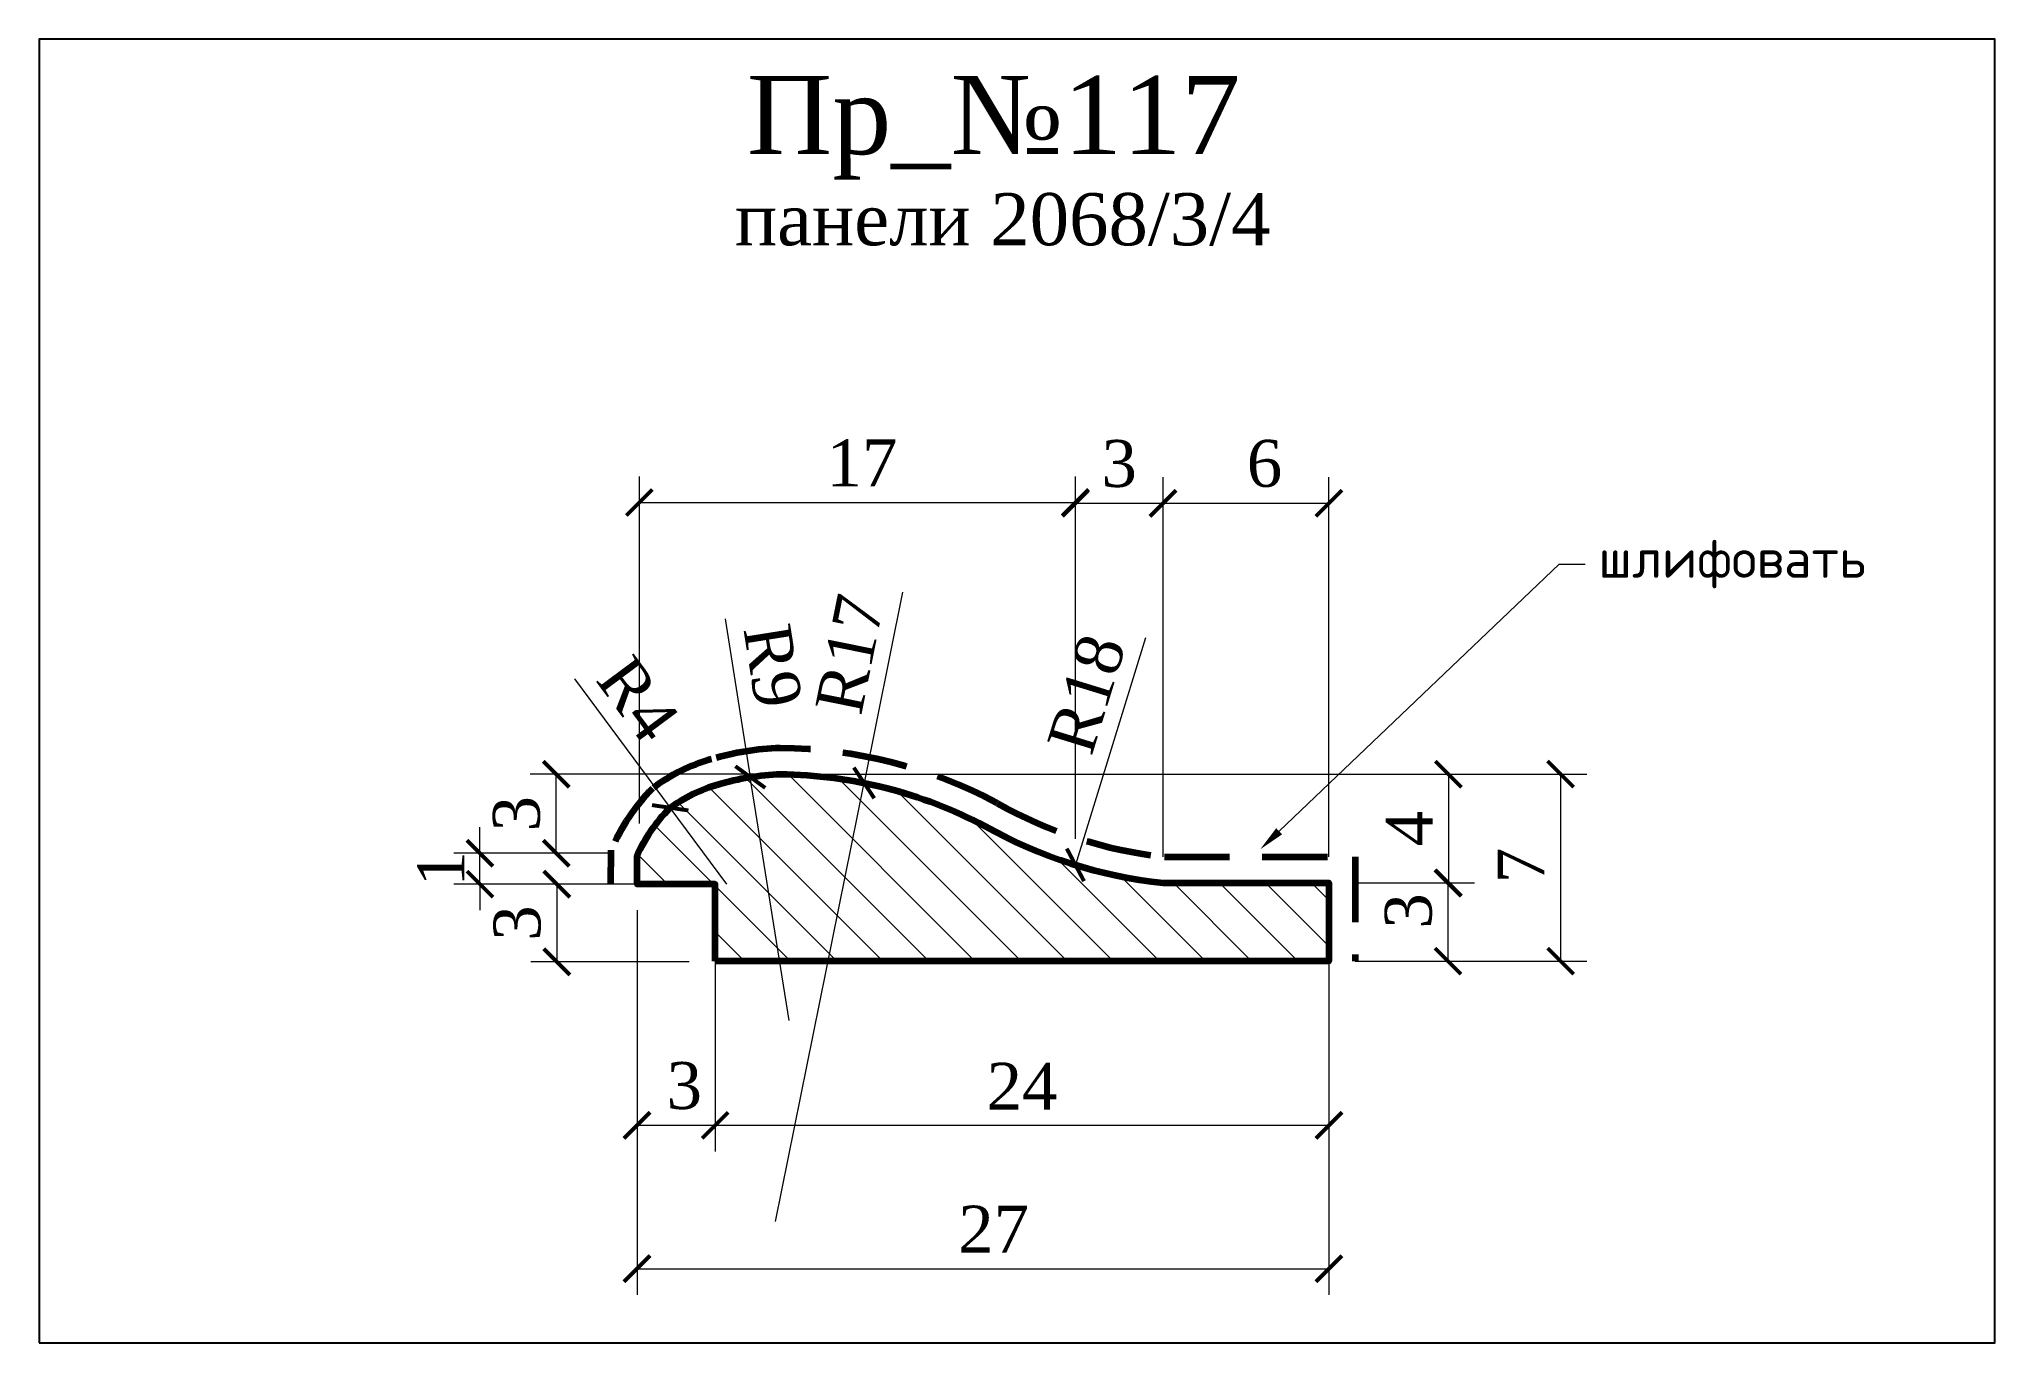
# Model space of a CAD drawing. Header units: millimetres. Extents: x 303339.1 to 303414.1, y -90864.1 to -90814.1.
import ezdxf
from ezdxf import colors
from ezdxf.entities.mleader import LeaderData, LeaderLine
from ezdxf.math import Vec2, Vec3

# ---------------------------------------------------------------- set-up
doc = ezdxf.new("R2010")
doc.units = ezdxf.units.MM
doc.header["$MEASUREMENT"] = 0
doc.linetypes.add('HIDDEN', pattern=[0.375, 0.25, -0.125])
doc.layers.add('Outside panel', color=7, linetype='Continuous', lineweight=18, true_color=0x7f5e57)
doc.layers.add('линия 50', color=1, linetype='Continuous', lineweight=211)
doc.layers.add('служебный слой РАЗМЕРЫ', color=7, linetype='Continuous', lineweight=9)
doc.layers.add('размеры в модели', color=7, linetype='Continuous')
doc.styles.add('ELECT', font='times.ttf')
doc.styles.get("Standard").update_dxf_attribs({"font": 'times.ttf'})
doc.styles.add('ЕСКД профили текст', font='isocpeur.ttf')
doc.dimstyles.new('M_1', dxfattribs={"dimtxt": 1.8, "dimasz": 1, "dimexe": 1, "dimexo": 1, "dimgap": 0.6, "dimtad": 1, "dimdec": 0, "dimdsep": 46, "dimtxsty": 'Standard', "dimblk": 'ARCHTICK', "dimcen": -5, "dimclrd": 7, "dimclre": 7, "dimclrt": 7, "dimadec": 0, "dimazin": 0, "dimtfac": 1, "dimtdec": 0, "dimtmove": 0, "dimatfit": 3, "dimfxl": 1, "dimtolj": 1, "dimtzin": 0, "dimlwd": 5, "dimlwe": 5, "dimarcsym": 0})

# ---------------------------------------------------------------- blocks, each defined once
blk = doc.blocks.new('_ArchTick')
at = {"color": 0, "linetype": 'ByBlock', "const_width": 0.15}
blk.add_lwpolyline([(-0.5, -0.5), (0.5, 0.5)], dxfattribs=at)
blk = doc.blocks.new('*D17')
at = {"layer": 'Defpoints', "color": 0, "ltscale": 1000, "transparency": 16777216}
for p in [(303388.602, -90831.943), (303382.239, -90846.506), (303388.602, -90846.506)]:
    blk.add_point(p, dxfattribs=at)
at = {"layer": 'размеры в модели', "color": 7, "lineweight": 5, "ltscale": 1000, "transparency": 16777216}
for p, q in [((303382.239, -90845.506), (303382.239, -90830.943)), ((303388.602, -90845.506), (303388.602, -90830.943)), ((303382.239, -90831.943), (303388.602, -90831.943))]:
    blk.add_line(p, q, dxfattribs=at)
at = {"layer": 'размеры в модели', "color": 7, "lineweight": 5, "ltscale": 1000, "transparency": 16777216, "rotation": 180}
blk.add_blockref('_ArchTick', (303382.239, -90831.943), dxfattribs=at)
at = {"layer": 'размеры в модели', "color": 7, "lineweight": 5, "ltscale": 1000, "transparency": 16777216}
blk.add_blockref('_ArchTick', (303388.602, -90831.943), dxfattribs=at)
at = {"layer": 'размеры в модели', "color": 7, "ltscale": 1000, "transparency": 16777216, "insert": (303386.132, -90830.427), "char_height": 1.8, "attachment_point": 5}
blk.add_mtext('\\A1;6', dxfattribs=at)
blk = doc.blocks.new('*D16')
at = {"layer": 'Defpoints', "color": 0, "ltscale": 1000, "transparency": 16777216}
for p in [(303382.239, -90831.946), (303378.88, -90845.814), (303382.239, -90846.506)]:
    blk.add_point(p, dxfattribs=at)
at = {"layer": 'размеры в модели', "color": 7, "lineweight": 5, "ltscale": 1000, "transparency": 16777216}
for p, q in [((303378.88, -90844.814), (303378.88, -90830.946)), ((303382.239, -90845.506), (303382.239, -90830.946)), ((303378.88, -90831.946), (303382.239, -90831.946))]:
    blk.add_line(p, q, dxfattribs=at)
at = {"layer": 'размеры в модели', "color": 7, "lineweight": 5, "ltscale": 1000, "transparency": 16777216, "rotation": 180}
blk.add_blockref('_ArchTick', (303378.88, -90831.946), dxfattribs=at)
at = {"layer": 'размеры в модели', "color": 7, "lineweight": 5, "ltscale": 1000, "transparency": 16777216}
blk.add_blockref('_ArchTick', (303382.239, -90831.946), dxfattribs=at)
at = {"layer": 'размеры в модели', "color": 7, "ltscale": 1000, "transparency": 16777216, "insert": (303380.559, -90830.431), "char_height": 1.8, "attachment_point": 5}
blk.add_mtext('\\A1;3', dxfattribs=at)
blk = doc.blocks.new('*D15')
at = {"layer": 'Defpoints', "color": 0, "ltscale": 1000, "transparency": 16777216}
for p in [(303378.88, -90831.915), (303362.158, -90845.23), (303378.88, -90845.814)]:
    blk.add_point(p, dxfattribs=at)
at = {"layer": 'размеры в модели', "color": 7, "lineweight": 5, "ltscale": 1000, "transparency": 16777216}
for p, q in [((303362.158, -90844.23), (303362.158, -90830.915)), ((303378.88, -90844.814), (303378.88, -90830.915)), ((303362.158, -90831.915), (303378.88, -90831.915))]:
    blk.add_line(p, q, dxfattribs=at)
at = {"layer": 'размеры в модели', "color": 7, "lineweight": 5, "ltscale": 1000, "transparency": 16777216, "rotation": 180}
blk.add_blockref('_ArchTick', (303362.158, -90831.915), dxfattribs=at)
at = {"layer": 'размеры в модели', "color": 7, "lineweight": 5, "ltscale": 1000, "transparency": 16777216}
blk.add_blockref('_ArchTick', (303378.88, -90831.915), dxfattribs=at)
at = {"layer": 'размеры в модели', "color": 7, "ltscale": 1000, "transparency": 16777216, "insert": (303370.697, -90830.397), "char_height": 1.8, "attachment_point": 5}
blk.add_mtext('\\A1;17', dxfattribs=at)
blk = doc.blocks.new('*D14')
at = {"layer": 'Defpoints', "color": 0, "ltscale": 1000, "transparency": 16777216}
for p in [(303366.412, -90842.445), (303367.9, -90851.786)]:
    blk.add_point(p, dxfattribs=at)
at = {"layer": 'размеры в модели', "color": 7, "lineweight": 5, "ltscale": 1000, "transparency": 16777216}
for p in [(303365.445, -90836.379), (303367.9, -90851.786)]:
    blk.add_line(p, (303366.412, -90842.445), dxfattribs=at)
at = {"layer": 'размеры в модели', "color": 7, "lineweight": 5, "ltscale": 1000, "transparency": 16777216, "rotation": 279.0508163296436}
blk.add_blockref('_ArchTick', (303366.412, -90842.445), dxfattribs=at)
at = {"layer": 'размеры в модели', "color": 7, "ltscale": 1000, "transparency": 16777216, "insert": (303367.27, -90838.186), "char_height": 1.8, "attachment_point": 5, "rotation": 279.05082}
blk.add_mtext('\\A1;R9', dxfattribs=at)
blk = doc.blocks.new('*D13')
at = {"layer": 'Defpoints', "color": 0, "ltscale": 1000, "transparency": 16777216}
for p in [(303363.341, -90843.624), (303365.519, -90846.554)]:
    blk.add_point(p, dxfattribs=at)
at = {"layer": 'размеры в модели', "color": 7, "lineweight": 5, "ltscale": 1000, "transparency": 16777216}
for p in [(303359.665, -90838.676), (303365.519, -90846.554)]:
    blk.add_line(p, (303363.341, -90843.624), dxfattribs=at)
blk.add_arc((303365.519, -90846.554), 3.651, 110.91885, 127.02389, dxfattribs=at)
at = {"layer": 'размеры в модели', "color": 7, "lineweight": 5, "ltscale": 1000, "transparency": 16777216, "rotation": 306.6127014699417}
blk.add_blockref('_ArchTick', (303363.341, -90843.624), dxfattribs=at)
at = {"layer": 'размеры в модели', "color": 7, "ltscale": 1000, "transparency": 16777216, "insert": (303362.111, -90839.453), "char_height": 1.8, "attachment_point": 5, "rotation": 306.6127}
blk.add_mtext('\\A1;R4', dxfattribs=at)
blk = doc.blocks.new('*D12')
at = {"layer": 'Defpoints', "color": 0, "ltscale": 1000, "transparency": 16777216}
for p in [(303384.146, -90828.738), (303378.88, -90845.814)]:
    blk.add_point(p, dxfattribs=at)
at = {"layer": 'размеры в модели', "color": 7, "lineweight": 5, "ltscale": 1000, "transparency": 16777216}
blk.add_line((303381.565, -90837.108), (303378.88, -90845.814), dxfattribs=at)
at = {"layer": 'размеры в модели', "color": 7, "lineweight": 5, "ltscale": 1000, "transparency": 16777216, "rotation": 252.8598434988514}
blk.add_blockref('_ArchTick', (303378.88, -90845.814), dxfattribs=at)
at = {"layer": 'размеры в модели', "color": 7, "ltscale": 1000, "transparency": 16777216, "insert": (303379.316, -90839.257), "char_height": 1.8, "attachment_point": 5, "rotation": 72.85984}
blk.add_mtext('\\A1;R18', dxfattribs=at)
blk = doc.blocks.new('*D11')
at = {"layer": 'Defpoints', "color": 0, "ltscale": 1000, "transparency": 16777216}
for p in [(303370.775, -90842.671), (303367.381, -90859.486)]:
    blk.add_point(p, dxfattribs=at)
at = {"layer": 'размеры в модели', "color": 7, "lineweight": 5, "ltscale": 1000, "transparency": 16777216}
for p in [(303372.253, -90835.351), (303367.381, -90859.486)]:
    blk.add_line(p, (303370.775, -90842.671), dxfattribs=at)
at = {"layer": 'размеры в модели', "color": 7, "lineweight": 5, "ltscale": 1000, "transparency": 16777216, "rotation": 258.5880698585683}
blk.add_blockref('_ArchTick', (303370.775, -90842.671), dxfattribs=at)
at = {"layer": 'размеры в модели', "color": 7, "ltscale": 1000, "transparency": 16777216, "insert": (303370.224, -90837.73), "char_height": 1.8, "attachment_point": 5, "rotation": 78.58807}
blk.add_mtext('\\A1;R17', dxfattribs=at)
blk = doc.blocks.new('*D10')
at = {"layer": 'Defpoints', "color": 0, "ltscale": 1000, "transparency": 16777216}
for p in [(303367.575, -90842.333), (303388.602, -90849.506), (303397.487, -90849.506)]:
    blk.add_point(p, dxfattribs=at)
at = {"layer": 'размеры в модели', "color": 7, "lineweight": 5, "ltscale": 1000, "transparency": 16777216}
for p, q in [((303368.575, -90842.333), (303398.487, -90842.333)), ((303397.487, -90842.333), (303397.487, -90849.506)), ((303389.602, -90849.506), (303398.487, -90849.506))]:
    blk.add_line(p, q, dxfattribs=at)
for p, rotation in [((303397.487, -90842.333), 90), ((303397.487, -90849.506), 270)]:
    blk.add_blockref('_ArchTick', p, dxfattribs=dict(at, rotation=rotation))
at = {"layer": 'размеры в модели', "color": 7, "ltscale": 1000, "transparency": 16777216, "insert": (303395.968, -90845.836), "char_height": 1.8, "attachment_point": 5, "rotation": 90}
blk.add_mtext('\\A1;7', dxfattribs=at)
blk = doc.blocks.new('*D9')
at = {"layer": 'Defpoints', "color": 0, "ltscale": 1000, "transparency": 16777216}
for p in [(303358.969, -90842.337), (303367.797, -90842.337), (303362.131, -90845.368)]:
    blk.add_point(p, dxfattribs=at)
at = {"layer": 'размеры в модели', "color": 7, "lineweight": 5, "ltscale": 1000, "transparency": 16777216}
for p, q in [((303366.797, -90842.337), (303357.969, -90842.337)), ((303358.969, -90845.368), (303358.969, -90842.337)), ((303361.131, -90845.368), (303357.969, -90845.368))]:
    blk.add_line(p, q, dxfattribs=at)
for p, rotation in [((303358.969, -90842.337), 90), ((303358.969, -90845.368), 270)]:
    blk.add_blockref('_ArchTick', p, dxfattribs=dict(at, rotation=rotation))
at = {"layer": 'размеры в модели', "color": 7, "ltscale": 1000, "transparency": 16777216, "insert": (303357.453, -90843.852), "char_height": 1.8, "attachment_point": 5, "rotation": 90}
blk.add_mtext('\\A1;3', dxfattribs=at)
blk = doc.blocks.new('*D8')
at = {"layer": 'Defpoints', "color": 0, "ltscale": 1000, "transparency": 16777216}
for p in [(303356.047, -90845.368), (303362.131, -90845.368), (303362.068, -90846.554)]:
    blk.add_point(p, dxfattribs=at)
at = {"layer": 'размеры в модели', "color": 7, "lineweight": 5, "ltscale": 1000, "transparency": 16777216}
for p, q in [((303356.047, -90845.368), (303356.047, -90844.368)), ((303361.131, -90845.368), (303355.047, -90845.368)), ((303356.047, -90846.554), (303356.047, -90845.368)), ((303361.068, -90846.554), (303355.047, -90846.554)), ((303356.047, -90846.554), (303356.047, -90847.554))]:
    blk.add_line(p, q, dxfattribs=at)
for p, rotation in [((303356.047, -90845.368), 270), ((303356.047, -90846.554), 90)]:
    blk.add_blockref('_ArchTick', p, dxfattribs=dict(at, rotation=rotation))
at = {"layer": 'размеры в модели', "color": 7, "ltscale": 1000, "transparency": 16777216, "insert": (303354.547, -90845.961), "char_height": 1.8, "attachment_point": 5, "rotation": 90}
blk.add_mtext('\\A1;1', dxfattribs=at)
blk = doc.blocks.new('*D7')
at = {"layer": 'Defpoints', "color": 0, "ltscale": 1000, "transparency": 16777216}
for p in [(303365.068, -90846.554), (303358.993, -90849.533), (303365.068, -90849.533)]:
    blk.add_point(p, dxfattribs=at)
at = {"layer": 'размеры в модели', "color": 7, "lineweight": 5, "ltscale": 1000, "transparency": 16777216}
for p, q in [((303364.068, -90846.554), (303357.993, -90846.554)), ((303358.993, -90846.554), (303358.993, -90849.533)), ((303364.068, -90849.533), (303357.993, -90849.533))]:
    blk.add_line(p, q, dxfattribs=at)
for p, rotation in [((303358.993, -90846.554), 90), ((303358.993, -90849.533), 270)]:
    blk.add_blockref('_ArchTick', p, dxfattribs=dict(at, rotation=rotation))
at = {"layer": 'размеры в модели', "color": 7, "ltscale": 1000, "transparency": 16777216, "insert": (303357.478, -90848.044), "char_height": 1.8, "attachment_point": 5, "rotation": 90}
blk.add_mtext('\\A1;3', dxfattribs=at)
blk = doc.blocks.new('*D6')
at = {"layer": 'Defpoints', "color": 0, "ltscale": 1000, "transparency": 16777216}
for p in [(303367.797, -90842.337), (303388.602, -90846.506), (303393.183, -90846.506)]:
    blk.add_point(p, dxfattribs=at)
at = {"layer": 'размеры в модели', "color": 7, "lineweight": 5, "ltscale": 1000, "transparency": 16777216}
for p, q in [((303368.797, -90842.337), (303394.183, -90842.337)), ((303393.183, -90842.337), (303393.183, -90846.506)), ((303389.602, -90846.506), (303394.183, -90846.506))]:
    blk.add_line(p, q, dxfattribs=at)
for p, rotation in [((303393.183, -90842.337), 90), ((303393.183, -90846.506), 270)]:
    blk.add_blockref('_ArchTick', p, dxfattribs=dict(at, rotation=rotation))
at = {"layer": 'размеры в модели', "color": 7, "ltscale": 1000, "transparency": 16777216, "insert": (303391.683, -90844.421), "char_height": 1.8, "attachment_point": 5, "rotation": 90}
blk.add_mtext('\\A1;4', dxfattribs=at)
blk = doc.blocks.new('*D5')
at = {"layer": 'Defpoints', "color": 0, "ltscale": 1000, "transparency": 16777216}
for p in [(303388.602, -90846.506), (303393.169, -90846.506), (303388.602, -90849.506)]:
    blk.add_point(p, dxfattribs=at)
at = {"layer": 'размеры в модели', "color": 7, "lineweight": 5, "ltscale": 1000, "transparency": 16777216}
for p, q in [((303389.602, -90846.506), (303394.169, -90846.506)), ((303393.169, -90849.506), (303393.169, -90846.506)), ((303389.602, -90849.506), (303394.169, -90849.506))]:
    blk.add_line(p, q, dxfattribs=at)
for p, rotation in [((303393.169, -90846.506), 90), ((303393.169, -90849.506), 270)]:
    blk.add_blockref('_ArchTick', p, dxfattribs=dict(at, rotation=rotation))
at = {"layer": 'размеры в модели', "color": 7, "ltscale": 1000, "transparency": 16777216, "insert": (303391.654, -90847.58), "char_height": 1.8, "attachment_point": 5, "rotation": 90}
blk.add_mtext('\\A1;3', dxfattribs=at)
blk = doc.blocks.new('*D4')
at = {"layer": 'Defpoints', "color": 0, "ltscale": 1000, "transparency": 16777216}
for p in [(303365.068, -90849.533), (303388.602, -90849.506), (303388.602, -90855.802)]:
    blk.add_point(p, dxfattribs=at)
at = {"layer": 'размеры в модели', "color": 7, "lineweight": 5, "ltscale": 1000, "transparency": 16777216}
for p, q in [((303365.068, -90850.533), (303365.068, -90856.802)), ((303388.602, -90850.506), (303388.602, -90856.802)), ((303365.068, -90855.802), (303388.602, -90855.802))]:
    blk.add_line(p, q, dxfattribs=at)
at = {"layer": 'размеры в модели', "color": 7, "lineweight": 5, "ltscale": 1000, "transparency": 16777216, "rotation": 180}
blk.add_blockref('_ArchTick', (303365.068, -90855.802), dxfattribs=at)
at = {"layer": 'размеры в модели', "color": 7, "lineweight": 5, "ltscale": 1000, "transparency": 16777216}
blk.add_blockref('_ArchTick', (303388.602, -90855.802), dxfattribs=at)
at = {"layer": 'размеры в модели', "color": 7, "ltscale": 1000, "transparency": 16777216, "insert": (303376.835, -90854.302), "char_height": 1.8, "attachment_point": 5}
blk.add_mtext('\\A1;24', dxfattribs=at)
blk = doc.blocks.new('*D3')
at = {"layer": 'Defpoints', "color": 0, "ltscale": 1000, "transparency": 16777216}
for p in [(303362.068, -90846.554), (303365.068, -90846.554), (303365.068, -90855.802)]:
    blk.add_point(p, dxfattribs=at)
at = {"layer": 'размеры в модели', "color": 7, "lineweight": 5, "ltscale": 1000, "transparency": 16777216}
for p, q in [((303362.068, -90847.554), (303362.068, -90856.802)), ((303365.068, -90847.554), (303365.068, -90856.802)), ((303362.068, -90855.802), (303365.068, -90855.802))]:
    blk.add_line(p, q, dxfattribs=at)
at = {"layer": 'размеры в модели', "color": 7, "lineweight": 5, "ltscale": 1000, "transparency": 16777216, "rotation": 180}
blk.add_blockref('_ArchTick', (303362.068, -90855.802), dxfattribs=at)
at = {"layer": 'размеры в модели', "color": 7, "lineweight": 5, "ltscale": 1000, "transparency": 16777216}
blk.add_blockref('_ArchTick', (303365.068, -90855.802), dxfattribs=at)
at = {"layer": 'размеры в модели', "color": 7, "ltscale": 1000, "transparency": 16777216, "insert": (303363.882, -90854.287), "char_height": 1.8, "attachment_point": 5}
blk.add_mtext('\\A1;3', dxfattribs=at)
blk = doc.blocks.new('*D2')
at = {"layer": 'Defpoints', "color": 0, "ltscale": 1000, "transparency": 16777216}
for p in [(303362.068, -90846.554), (303388.602, -90846.506), (303388.602, -90861.3)]:
    blk.add_point(p, dxfattribs=at)
at = {"layer": 'размеры в модели', "color": 7, "lineweight": 5, "ltscale": 1000, "transparency": 16777216}
for p, q in [((303362.068, -90847.554), (303362.068, -90862.3)), ((303388.602, -90847.506), (303388.602, -90862.3)), ((303362.068, -90861.3), (303388.602, -90861.3))]:
    blk.add_line(p, q, dxfattribs=at)
at = {"layer": 'размеры в модели', "color": 7, "lineweight": 5, "ltscale": 1000, "transparency": 16777216, "rotation": 180}
blk.add_blockref('_ArchTick', (303362.068, -90861.3), dxfattribs=at)
at = {"layer": 'размеры в модели', "color": 7, "lineweight": 5, "ltscale": 1000, "transparency": 16777216}
blk.add_blockref('_ArchTick', (303388.602, -90861.3), dxfattribs=at)
at = {"layer": 'размеры в модели', "color": 7, "ltscale": 1000, "transparency": 16777216, "insert": (303375.746, -90859.782), "char_height": 1.8, "attachment_point": 5}
blk.add_mtext('\\A1;27', dxfattribs=at)

msp = doc.modelspace()

# ---------------------------------------------------------------- hatches: boundary and pattern name
at = {"layer": 'Outside panel', "ltscale": 1000}
h = msp.add_hatch(dxfattribs=at)
h.set_pattern_fill('ANSI31', color=256, scale=10, angle=90)
h.set_pattern_definition([(135, (-6780.8608, -191.9368), (-0.8838834765, -0.8838834765), [])])
h.paths.add_polyline_path([(303375.4, -90844.321, 0.119326), (303367.575, -90842.333, 0.063768), (303365.203, -90842.719, 0.089641), (303363.32, -90843.64, 0.097593), (303362.379, -90844.691, 0.075881), (303362.15, -90845.262, 0.048564), (303362.124, -90845.466), (303362.068, -90846.554), (303365.068, -90846.554), (303365.068, -90849.506), (303388.602, -90849.506), (303388.602, -90846.506), (303382.239, -90846.506, -0.101482)])

# ---------------------------------------------------------------- linework, layer by layer
at = {"color": 6, "ltscale": 1000}
msp.add_lwpolyline([(303339.14, -90864.145), (303414.14, -90864.145), (303414.14, -90814.145), (303339.14, -90814.145)], close=True, dxfattribs=at)
at = {"layer": 'линия 50', "color": 1, "linetype": 'HIDDEN', "ltscale": 10, "true_color": 0xff0909}
msp.add_lwpolyline([(303361.068, -90846.554), (303361.073, -90845.255, -0.096487), (303362.661, -90842.883, -0.092448), (303364.925, -90841.759, -0.064164), (303367.564, -90841.332, -0.119821), (303375.878, -90843.443, 0.100875), (303382.293, -90845.506), (303389.602, -90845.506), (303389.602, -90849.506)], format="xyb", dxfattribs=at)
at = {"layer": 'линия 50', "color": 7}
msp.add_lwpolyline([(303365.068, -90849.506), (303365.068, -90846.554), (303362.068, -90846.554), (303362.072, -90845.466, -0.086176), (303363.32, -90843.64, -0.089641), (303365.203, -90842.719, -0.063768), (303367.575, -90842.333, -0.119326), (303375.4, -90844.321, 0.101482), (303382.239, -90846.506), (303388.602, -90846.506), (303388.602, -90849.506)], format="xyb", close=True, dxfattribs=at)

# ---------------------------------------------------------------- texts
at = {"color": 5, "ltscale": 1000, "style": 'ELECT'}
msp.add_text('Пр_№117', height=3, dxfattribs=at).set_placement((303366.284, -90818.555))
at = {"color": 7, "ltscale": 1000, "style": 'ELECT'}
msp.add_text('панели 2068/3/4', height=2, dxfattribs=at).set_placement((303365.824, -90822.052))

# ---------------------------------------------------------------- dimensions: what is measured, and where the dimension line sits
at = {"layer": 'размеры в модели', "color": 0, "ltscale": 1000}
dim = msp.add_radius_dim(center=(303384.146, -90828.738), mpoint=(303378.88, -90845.814), dimstyle='M_1', override={"dimtxt": 1.8}, dxfattribs=at)
dim.commit()
dim.dimension.update_dxf_attribs({"geometry": '*D12', "text_midpoint": (303380.764, -90839.703), "dimtype": 132})
for base, p1, p2, picture, middle in [((303378.88, -90831.915), (303362.158, -90845.23), (303378.88, -90845.814), '*D15', (303370.697, -90831.915)), ((303382.239, -90831.946), (303378.88, -90845.814), (303382.239, -90846.506), '*D16', (303380.559, -90831.946)), ((303388.602, -90831.943), (303382.239, -90846.506), (303388.602, -90846.506), '*D17', (303386.132, -90831.943)), ((303388.602, -90861.3), (303362.068, -90846.554), (303388.602, -90846.506), '*D2', (303375.746, -90861.3)), ((303365.068, -90855.802), (303362.068, -90846.554), (303365.068, -90846.554), '*D3', (303363.882, -90855.802)), ((303388.602, -90855.802), (303365.068, -90849.533), (303388.602, -90849.506), '*D4', (303376.835, -90855.802))]:
    dim = msp.add_linear_dim(base=base, p1=p1, p2=p2, dimstyle='M_1', override={"dimtxt": 1.8}, dxfattribs=at)
    dim.commit()
    dim.dimension.update_dxf_attribs({"geometry": picture, "text_midpoint": middle, "dimtype": 128})
for center, mpoint, picture, middle in [((303367.381, -90859.486), (303370.775, -90842.671), '*D11', (303370.224, -90837.73)), ((303367.9, -90851.786), (303366.412, -90842.445), '*D14', (303367.27, -90838.186)), ((303365.519, -90846.554), (303363.341, -90843.624), '*D13', (303362.111, -90839.453))]:
    dim = msp.add_radius_dim(center=center, mpoint=mpoint, dimstyle='M_1', override={"dimtxt": 1.8}, dxfattribs=at)
    dim.commit()
    dim.dimension.update_dxf_attribs({"geometry": picture, "text_midpoint": middle})
for base, p1, p2, picture, middle in [((303358.969, -90842.337), (303362.131, -90845.368), (303367.797, -90842.337), '*D9', (303358.969, -90843.852)), ((303397.487, -90849.506), (303367.575, -90842.333), (303388.602, -90849.506), '*D10', (303397.487, -90845.836)), ((303393.183, -90846.506), (303367.797, -90842.337), (303388.602, -90846.506), '*D6', (303393.183, -90844.421)), ((303356.047, -90845.368), (303362.068, -90846.554), (303362.131, -90845.368), '*D8', (303356.047, -90845.961)), ((303393.169, -90846.506), (303388.602, -90849.506), (303388.602, -90846.506), '*D5', (303393.169, -90847.58)), ((303358.993, -90849.533), (303365.068, -90846.554), (303365.068, -90849.533), '*D7', (303358.993, -90848.044))]:
    dim = msp.add_linear_dim(base=base, p1=p1, p2=p2, angle=90, dimstyle='M_1', override={"dimtxt": 1.8}, dxfattribs=at)
    dim.commit()
    dim.dimension.update_dxf_attribs({"geometry": picture, "text_midpoint": middle, "dimtype": 128})

# ---------------------------------------------------------------- leaders
at = {"layer": 'служебный слой РАЗМЕРЫ'}
ml = msp.add_multileader_mtext('Standard', dxfattribs=at)
ml.set_content('\\A1;шлифовать', color=256, style='ЕСКД профили текст')
ml.set_leader_properties(color=256, linetype='ByLayer', lineweight=-1)
ml.build(insert=Vec2(0, 0))
ml.multileader.update_dxf_attribs({"dogleg_length": 1, "arrow_head_size": 1})
ctx = ml.context
ctx.base_point, ctx.char_height, ctx.arrow_head_size, ctx.landing_gap_size, ctx.plane_origin = Vec3(303398.433, -90834.28), 1.5, 1, 0.5, Vec3(303411.909, -90808.111)
notes = []
notes.append((ctx, [(1, (1, 1, 0), (303397.433, -90834.28), (1, 0), 1, [(0, [(303385.97, -90845.215)], 0, [])])]))
ctx.mtext.insert, ctx.mtext.flow_direction = Vec3(303398.933, -90833.305), 5
for ctx, leaders in notes:
    for number, flags, end, landing, length, lines in leaders:
        leader = LeaderData()
        leader.index, (leader.has_last_leader_line, leader.has_dogleg_vector, leader.attachment_direction) = number, flags
        leader.last_leader_point, leader.dogleg_vector, leader.dogleg_length = Vec3(end), Vec3(landing), length
        for number, points, colour, breaks in lines:
            line = LeaderLine()
            line.index, line.vertices, line.color, line.breaks = number, Vec3.list(points), colors.encode_raw_color(colour), breaks
            leader.lines.append(line)
        ctx.leaders.append(leader)

doc.saveas('drawing.dxf')
